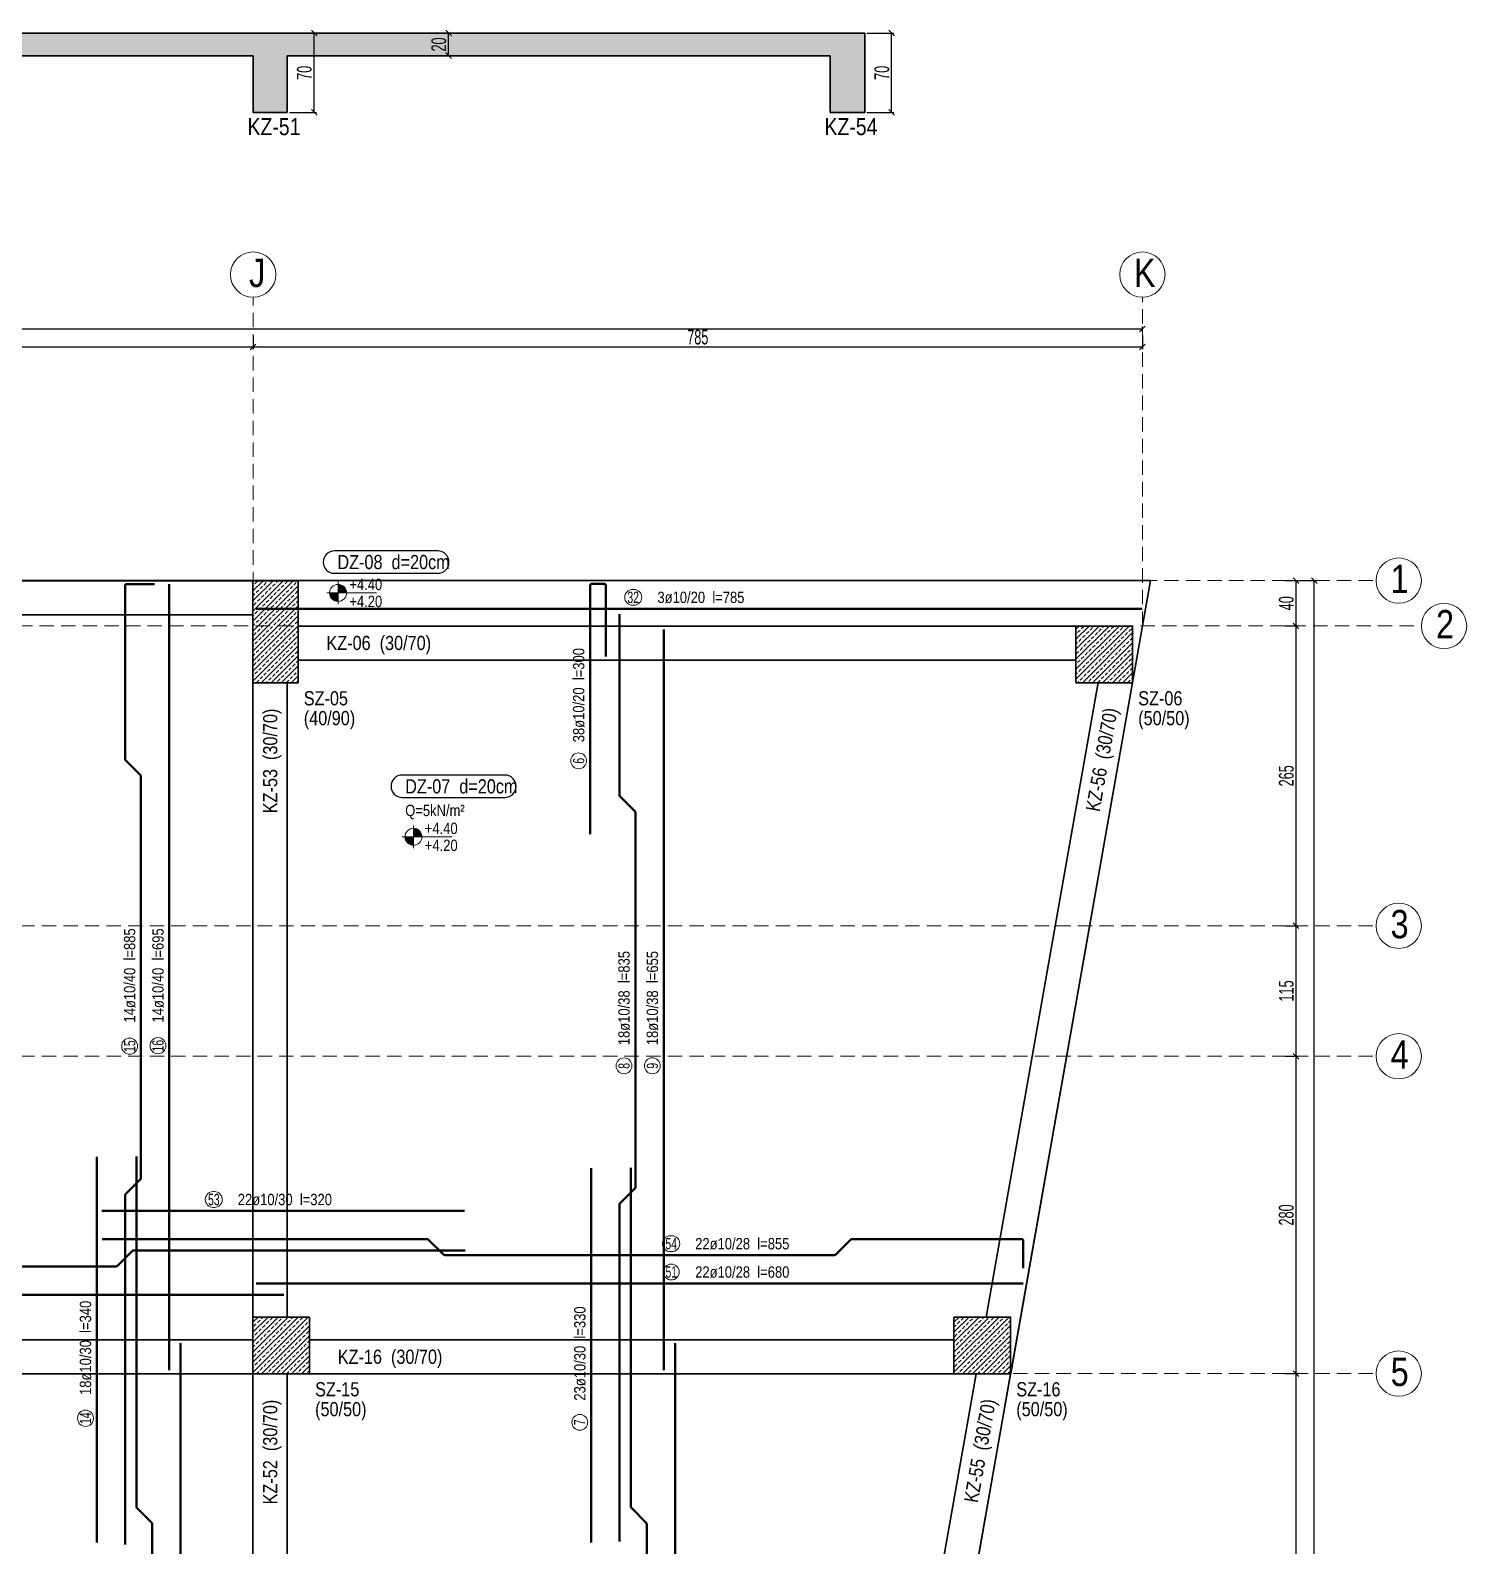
# Model space of a CAD drawing. Header units: millimetres. Extents: x 1419 to 5989, y 611 to 3292.
# Drawn here: x 4721 to 5989, y 1922 to 3259 of the extents above; entities that cross this region are included whole.
import ezdxf
from ezdxf.enums import TextEntityAlignment as Align

# ---------------------------------------------------------------- set-up
doc = ezdxf.new("R2010")
doc.units = ezdxf.units.MM
doc.linetypes.add('DASHED', pattern=[19.05, 12.7, -6.35])
for name, color, linetype, lineweight in [('AKS BALONU (BEYKENT)', 7, 'Continuous', 20), ('AKS CIZGISI (BEYKENT)', 252, 'DASHED', 20), ('AKS NO (BEYKENT)', 3, 'Continuous', 20), ('AKS OLCU (BEYKENT)', 200, 'Continuous', 20), ('DONATI (BEYKENT)', 4, 'Continuous', 40), ('DONATI YAZISI (BEYKENT)', 3, 'Continuous', 20), ('DOSEME ISMI (BEYKENT)', 9, 'Continuous', 20), ('DOSEME PAFTA (BEYKENT)', 3, 'Continuous', 20), ('DOSEME SINIRI (BEYKENT)', 2, 'Continuous', 30), ('KIRIS (BEYKENT)', 2, 'Continuous', 30), ('KIRIS ISMI (BEYKENT)', 40, 'Continuous', 20), ('KOLON (BEYKENT)', 3, 'Continuous', 30), ('KOLON ISMI (BEYKENT)', 91, 'Continuous', 20), ('KOT CIZGI (BEYKENT)', 120, 'Continuous', 20), ('KOT YAZI (BEYKENT)', 7, 'Continuous', 20), ('OLCU (BEYKENT)', 14, 'Continuous', 20), ('POZ BALON (BEYKENT)', 14, 'Continuous', 20), ('POZ NO (BEYKENT)', 2, 'Continuous', 20), ('TARAMA (BEYKENT)', 252, 'Continuous', 20), ('YAZI (BEYKENT)', 140, 'Continuous', 20)]:
    doc.layers.add(name, color=color, linetype=linetype, lineweight=lineweight)
doc.styles.add('DONATI YAZISI (BEYKENT)', font='')
doc.styles.add('DSMOLC-50', font='Bahnschrift Light Condensed', dxfattribs={"width": 0.75, "height": 13})
doc.styles.add('KOT (BEYKENT)', font='')
doc.styles.add('YAZI (BEYKENT)', font='')
doc.styles.get('DONATI YAZISI (BEYKENT)').set_extended_font_data('Bahnschrift Light Condensed')
doc.styles.get('KOT (BEYKENT)').set_extended_font_data('Bahnschrift Light Condensed')
doc.styles.get('YAZI (BEYKENT)').set_extended_font_data('Bahnschrift Light Condensed')
doc.dimstyles.new('DSMOLC-50', dxfattribs={"dimtxt": 13, "dimasz": 5, "dimexe": 2, "dimexo": 2, "dimgap": 2, "dimtad": 1, "dimdec": 0, "dimzin": 12, "dimdsep": 46, "dimtxsty": 'DSMOLC-50', "dimblk": 'OBLIQUE', "dimcen": 0, "dimclrt": 7, "dimadec": 0, "dimazin": 0, "dimtfac": 1, "dimtdec": 0, "dimtix": 1, "dimtmove": 2, "dimatfit": 3, "dimfxl": 1, "dimtzin": 0, "dimarcsym": 0})
pattern_1 = [(45, (242.883, -823.3184), (-4.4194174, 4.4194174), []), (45, (247.302, -823.3184), (-4.4194174, 4.4194174), [3.125, -1.5625])]

# ---------------------------------------------------------------- blocks, each defined once
blk = doc.blocks.new('_Oblique')
at = {"color": 0, "linetype": 'ByBlock', "lineweight": -2}
blk.add_line((-0.5, -0.5), (0.5, 0.5), dxfattribs=at)
blk = doc.blocks.new('*D70')
at = {"layer": 'AKS OLCU (BEYKENT)', "color": 0, "lineweight": -2, "transparency": 16777216}
for p, q in [((4388.1, 2989.7), (4388.1, 2977.7)), ((4918.1, 2989.7), (4918.1, 2977.7)), ((4388.1, 2979.7), (4918.1, 2979.7))]:
    blk.add_line(p, q, dxfattribs=at)
at = {"layer": 'DEFPOINTS', "color": 0, "transparency": 16777216}
for p in [(4388.1, 2991.7), (4918.1, 2991.7), (4918.1, 2979.7)]:
    blk.add_point(p, dxfattribs=at)
at = {"layer": 'AKS OLCU (BEYKENT)', "color": 0, "lineweight": -2, "transparency": 16777216, "xscale": 5, "yscale": 5, "zscale": 5, "rotation": 180}
blk.add_blockref('_Oblique', (4388.1, 2979.7), dxfattribs=at)
at = {"layer": 'AKS OLCU (BEYKENT)', "color": 0, "lineweight": -2, "transparency": 16777216, "xscale": 5, "yscale": 5, "zscale": 5}
blk.add_blockref('_Oblique', (4918.1, 2979.7), dxfattribs=at)
at = {"layer": 'AKS OLCU (BEYKENT)', "color": 7, "transparency": 16777216, "insert": (4653.1, 2988.4), "char_height": 13, "attachment_point": 5, "style": 'DSMOLC-50'}
blk.add_mtext('530', dxfattribs=at)
blk = doc.blocks.new('*D71')
at = {"layer": 'AKS OLCU (BEYKENT)', "color": 0, "lineweight": -2, "transparency": 16777216}
for p, q in [((4918.1, 2989.7), (4918.1, 2977.7)), ((5702.9, 2989.7), (5702.9, 2977.7)), ((4918.1, 2979.7), (5702.9, 2979.7))]:
    blk.add_line(p, q, dxfattribs=at)
at = {"layer": 'DEFPOINTS', "color": 0, "transparency": 16777216}
for p in [(4918.1, 2991.7), (5702.9, 2991.7), (5702.9, 2979.7)]:
    blk.add_point(p, dxfattribs=at)
at = {"layer": 'AKS OLCU (BEYKENT)', "color": 0, "lineweight": -2, "transparency": 16777216, "xscale": 5, "yscale": 5, "zscale": 5, "rotation": 180}
blk.add_blockref('_Oblique', (4918.1, 2979.7), dxfattribs=at)
at = {"layer": 'AKS OLCU (BEYKENT)', "color": 0, "lineweight": -2, "transparency": 16777216, "xscale": 5, "yscale": 5, "zscale": 5}
blk.add_blockref('_Oblique', (5702.9, 2979.7), dxfattribs=at)
at = {"layer": 'AKS OLCU (BEYKENT)', "color": 7, "transparency": 16777216, "insert": (5310.5, 2988.4), "char_height": 13, "attachment_point": 5, "style": 'DSMOLC-50'}
blk.add_mtext('785', dxfattribs=at)
blk = doc.blocks.new('*D72')
at = {"layer": 'AKS OLCU (BEYKENT)', "color": 0, "lineweight": -2, "transparency": 16777216}
for p, q in [((2112.3, 2993.7), (2112.3, 2997.7)), ((2112.3, 2995.7), (5702.9, 2995.7)), ((5702.9, 2993.7), (5702.9, 2997.7))]:
    blk.add_line(p, q, dxfattribs=at)
at = {"layer": 'DEFPOINTS', "color": 0, "transparency": 16777216}
for p in [(5702.9, 2995.7), (2112.3, 2991.7), (5702.9, 2991.7)]:
    blk.add_point(p, dxfattribs=at)
at = {"layer": 'AKS OLCU (BEYKENT)', "color": 0, "lineweight": -2, "transparency": 16777216, "xscale": 5, "yscale": 5, "zscale": 5, "rotation": 180}
blk.add_blockref('_Oblique', (2112.3, 2995.7), dxfattribs=at)
at = {"layer": 'AKS OLCU (BEYKENT)', "color": 0, "lineweight": -2, "transparency": 16777216, "xscale": 5, "yscale": 5, "zscale": 5}
blk.add_blockref('_Oblique', (5702.9, 2995.7), dxfattribs=at)
at = {"layer": 'AKS OLCU (BEYKENT)', "color": 7, "transparency": 16777216, "insert": (3907.6, 3004.4), "char_height": 13, "attachment_point": 5, "style": 'DSMOLC-50'}
blk.add_mtext('3591', dxfattribs=at)
blk = doc.blocks.new('*D75')
at = {"layer": 'AKS OLCU (BEYKENT)', "color": 0, "lineweight": -2, "transparency": 16777216}
for p, q in [((5828.5, 2073.9), (5840.5, 2073.9)), ((5838.5, 1433.9), (5838.5, 2073.9)), ((5828.5, 1433.9), (5840.5, 1433.9))]:
    blk.add_line(p, q, dxfattribs=at)
at = {"layer": 'DEFPOINTS', "color": 0, "transparency": 16777216}
for p in [(5826.5, 2073.9), (5838.5, 2073.9), (5826.5, 1433.9)]:
    blk.add_point(p, dxfattribs=at)
at = {"layer": 'AKS OLCU (BEYKENT)', "color": 0, "lineweight": -2, "transparency": 16777216, "xscale": 5, "yscale": 5, "zscale": 5}
for p, rotation in [((5838.5, 2073.9), 90), ((5838.5, 1433.9), 270)]:
    blk.add_blockref('_Oblique', p, dxfattribs=dict(at, rotation=rotation))
at = {"layer": 'AKS OLCU (BEYKENT)', "color": 7, "transparency": 16777216, "insert": (5829.9, 1753.9), "char_height": 13, "attachment_point": 5, "rotation": 90, "style": 'DSMOLC-50'}
blk.add_mtext('640', dxfattribs=at)
blk = doc.blocks.new('*D76')
at = {"layer": 'AKS OLCU (BEYKENT)', "color": 0, "lineweight": -2, "transparency": 16777216}
for p, q in [((5828.5, 2353.9), (5840.5, 2353.9)), ((5838.5, 2073.9), (5838.5, 2353.9)), ((5828.5, 2073.9), (5840.5, 2073.9))]:
    blk.add_line(p, q, dxfattribs=at)
at = {"layer": 'DEFPOINTS', "color": 0, "transparency": 16777216}
for p in [(5826.5, 2353.9), (5838.5, 2353.9), (5826.5, 2073.9)]:
    blk.add_point(p, dxfattribs=at)
at = {"layer": 'AKS OLCU (BEYKENT)', "color": 0, "lineweight": -2, "transparency": 16777216, "xscale": 5, "yscale": 5, "zscale": 5}
for p, rotation in [((5838.5, 2353.9), 90), ((5838.5, 2073.9), 270)]:
    blk.add_blockref('_Oblique', p, dxfattribs=dict(at, rotation=rotation))
at = {"layer": 'AKS OLCU (BEYKENT)', "color": 7, "transparency": 16777216, "insert": (5829.9, 2213.9), "char_height": 13, "attachment_point": 5, "rotation": 90, "style": 'DSMOLC-50'}
blk.add_mtext('280', dxfattribs=at)
blk = doc.blocks.new('*D77')
at = {"layer": 'AKS OLCU (BEYKENT)', "color": 0, "lineweight": -2, "transparency": 16777216}
for p, q in [((5828.5, 2469), (5840.5, 2469)), ((5838.5, 2353.9), (5838.5, 2469)), ((5828.5, 2353.9), (5840.5, 2353.9))]:
    blk.add_line(p, q, dxfattribs=at)
at = {"layer": 'DEFPOINTS', "color": 0, "transparency": 16777216}
for p in [(5826.5, 2469), (5838.5, 2469), (5826.5, 2353.9)]:
    blk.add_point(p, dxfattribs=at)
at = {"layer": 'AKS OLCU (BEYKENT)', "color": 0, "lineweight": -2, "transparency": 16777216, "xscale": 5, "yscale": 5, "zscale": 5}
for p, rotation in [((5838.5, 2469), 90), ((5838.5, 2353.9), 270)]:
    blk.add_blockref('_Oblique', p, dxfattribs=dict(at, rotation=rotation))
at = {"layer": 'AKS OLCU (BEYKENT)', "color": 7, "transparency": 16777216, "insert": (5829.9, 2411.5), "char_height": 13, "attachment_point": 5, "rotation": 90, "style": 'DSMOLC-50'}
blk.add_mtext('115', dxfattribs=at)
blk = doc.blocks.new('*D78')
at = {"layer": 'AKS OLCU (BEYKENT)', "color": 0, "lineweight": -2, "transparency": 16777216}
for p, q in [((5828.5, 2733.6), (5840.5, 2733.6)), ((5838.5, 2469), (5838.5, 2733.6)), ((5828.5, 2469), (5840.5, 2469))]:
    blk.add_line(p, q, dxfattribs=at)
at = {"layer": 'DEFPOINTS', "color": 0, "transparency": 16777216}
for p in [(5826.5, 2733.6), (5838.5, 2733.6), (5826.5, 2469)]:
    blk.add_point(p, dxfattribs=at)
at = {"layer": 'AKS OLCU (BEYKENT)', "color": 0, "lineweight": -2, "transparency": 16777216, "xscale": 5, "yscale": 5, "zscale": 5}
for p, rotation in [((5838.5, 2733.6), 90), ((5838.5, 2469), 270)]:
    blk.add_blockref('_Oblique', p, dxfattribs=dict(at, rotation=rotation))
at = {"layer": 'AKS OLCU (BEYKENT)', "color": 7, "transparency": 16777216, "insert": (5829.9, 2601.3), "char_height": 13, "attachment_point": 5, "rotation": 90, "style": 'DSMOLC-50'}
blk.add_mtext('265', dxfattribs=at)
blk = doc.blocks.new('*D79')
at = {"layer": 'AKS OLCU (BEYKENT)', "color": 0, "lineweight": -2, "transparency": 16777216}
for p, q in [((5828.5, 2773.6), (5840.5, 2773.6)), ((5838.5, 2733.6), (5838.5, 2773.6)), ((5828.5, 2733.6), (5840.5, 2733.6))]:
    blk.add_line(p, q, dxfattribs=at)
at = {"layer": 'DEFPOINTS', "color": 0, "transparency": 16777216}
for p in [(5826.5, 2773.6), (5838.5, 2773.6), (5826.5, 2733.6)]:
    blk.add_point(p, dxfattribs=at)
at = {"layer": 'AKS OLCU (BEYKENT)', "color": 0, "lineweight": -2, "transparency": 16777216, "xscale": 5, "yscale": 5, "zscale": 5}
for p, rotation in [((5838.5, 2773.6), 90), ((5838.5, 2733.6), 270)]:
    blk.add_blockref('_Oblique', p, dxfattribs=dict(at, rotation=rotation))
at = {"layer": 'AKS OLCU (BEYKENT)', "color": 7, "transparency": 16777216, "insert": (5829.9, 2753.6), "char_height": 13, "attachment_point": 5, "rotation": 90, "style": 'DSMOLC-50'}
blk.add_mtext('40', dxfattribs=at)
blk = doc.blocks.new('*D80')
at = {"layer": 'AKS OLCU (BEYKENT)', "color": 0, "lineweight": -2, "transparency": 16777216}
for p, q in [((5828.5, 2773.6), (5856.5, 2773.6)), ((5854.5, 864), (5854.5, 2773.6)), ((5828.5, 864), (5856.5, 864))]:
    blk.add_line(p, q, dxfattribs=at)
at = {"layer": 'DEFPOINTS', "color": 0, "transparency": 16777216}
for p in [(5826.5, 2773.6), (5854.5, 2773.6), (5826.5, 864)]:
    blk.add_point(p, dxfattribs=at)
at = {"layer": 'AKS OLCU (BEYKENT)', "color": 0, "lineweight": -2, "transparency": 16777216, "xscale": 5, "yscale": 5, "zscale": 5}
for p, rotation in [((5854.5, 2773.6), 90), ((5854.5, 864), 270)]:
    blk.add_blockref('_Oblique', p, dxfattribs=dict(at, rotation=rotation))
at = {"layer": 'AKS OLCU (BEYKENT)', "color": 7, "transparency": 16777216, "insert": (5845.9, 1818.8), "char_height": 13, "attachment_point": 5, "rotation": 90, "style": 'DSMOLC-50'}
blk.add_mtext('1910', dxfattribs=at)
blk = doc.blocks.new('*D100')
at = {"layer": 'DEFPOINTS', "color": 0, "transparency": 16777216}
for p in [(4948.2, 3256.6), (4972, 3256.6), (4948.2, 3186.6)]:
    blk.add_point(p, dxfattribs=at)
at = {"layer": 'OLCU (BEYKENT)', "color": 0, "lineweight": -2, "transparency": 16777216}
for p, q in [((4950.2, 3256.6), (4974, 3256.6)), ((4972, 3186.6), (4972, 3256.6)), ((4950.2, 3186.6), (4974, 3186.6))]:
    blk.add_line(p, q, dxfattribs=at)
at = {"layer": 'OLCU (BEYKENT)', "color": 0, "lineweight": -2, "transparency": 16777216, "xscale": 5, "yscale": 5, "zscale": 5}
for p, rotation in [((4972, 3256.6), 90), ((4972, 3186.6), 270)]:
    blk.add_blockref('_Oblique', p, dxfattribs=dict(at, rotation=rotation))
at = {"layer": 'OLCU (BEYKENT)', "color": 7, "lineweight": -3, "transparency": 16777216, "insert": (4963.3, 3221.6), "char_height": 13, "attachment_point": 5, "rotation": 90, "style": 'DSMOLC-50'}
blk.add_mtext('70', dxfattribs=at)
blk = doc.blocks.new('*D101')
at = {"layer": 'DEFPOINTS', "color": 0, "transparency": 16777216}
for p in [(5070.8, 3256.6), (5090.6, 3256.6), (5070.8, 3236.6)]:
    blk.add_point(p, dxfattribs=at)
at = {"layer": 'OLCU (BEYKENT)', "color": 0, "lineweight": -2, "transparency": 16777216}
for p, q in [((5072.8, 3256.6), (5092.6, 3256.6)), ((5090.6, 3236.6), (5090.6, 3256.6)), ((5072.8, 3236.6), (5092.6, 3236.6))]:
    blk.add_line(p, q, dxfattribs=at)
at = {"layer": 'OLCU (BEYKENT)', "color": 0, "lineweight": -2, "transparency": 16777216, "xscale": 5, "yscale": 5, "zscale": 5}
for p, rotation in [((5090.6, 3256.6), 90), ((5090.6, 3236.6), 270)]:
    blk.add_blockref('_Oblique', p, dxfattribs=dict(at, rotation=rotation))
at = {"layer": 'OLCU (BEYKENT)', "color": 7, "lineweight": -3, "transparency": 16777216, "insert": (5082, 3246.6), "char_height": 13, "attachment_point": 5, "rotation": 90, "style": 'DSMOLC-50'}
blk.add_mtext('20', dxfattribs=at)
blk = doc.blocks.new('*D102')
at = {"layer": 'DEFPOINTS', "color": 0, "transparency": 16777216}
for p in [(5457.8, 3256.6), (5481.6, 3256.6), (5457.8, 3186.6)]:
    blk.add_point(p, dxfattribs=at)
at = {"layer": 'OLCU (BEYKENT)', "color": 0, "lineweight": -2, "transparency": 16777216}
for p, q in [((5459.8, 3256.6), (5483.6, 3256.6)), ((5481.6, 3186.6), (5481.6, 3256.6)), ((5459.8, 3186.6), (5483.6, 3186.6))]:
    blk.add_line(p, q, dxfattribs=at)
at = {"layer": 'OLCU (BEYKENT)', "color": 0, "lineweight": -2, "transparency": 16777216, "xscale": 5, "yscale": 5, "zscale": 5}
for p, rotation in [((5481.6, 3256.6), 90), ((5481.6, 3186.6), 270)]:
    blk.add_blockref('_Oblique', p, dxfattribs=dict(at, rotation=rotation))
at = {"layer": 'OLCU (BEYKENT)', "color": 7, "lineweight": -3, "transparency": 16777216, "insert": (5473, 3221.6), "char_height": 13, "attachment_point": 5, "rotation": 90, "style": 'DSMOLC-50'}
blk.add_mtext('70', dxfattribs=at)

msp = doc.modelspace()

# ---------------------------------------------------------------- hatches: boundary and pattern name
at = {"layer": 'KOT CIZGI (BEYKENT)'}
h = msp.add_hatch(color=256, dxfattribs=at)
h.dxf.hatch_style = 1
h.paths.add_polyline_path([(4993, 2770.2), (4993, 2762.7), (5000.5, 2762.7, 0.414214)])
h = msp.add_hatch(color=256, dxfattribs=at)
h.dxf.hatch_style = 1
h.paths.add_polyline_path([(4993, 2762.7), (4985.5, 2762.7, 0.414214), (4993, 2755.2)])
h = msp.add_hatch(color=256, dxfattribs=at)
h.dxf.hatch_style = 1
h.paths.add_polyline_path([(5059.6, 2555), (5059.6, 2547.5), (5067.1, 2547.5, 0.414214)])
h = msp.add_hatch(color=256, dxfattribs=at)
h.dxf.hatch_style = 1
h.paths.add_polyline_path([(5059.6, 2547.5), (5052.1, 2547.5, 0.414214), (5059.6, 2540)])
at = {"layer": 'TARAMA (BEYKENT)', "lineweight": -3}
h = msp.add_hatch(dxfattribs=at)
h.set_pattern_fill('ANSI33', color=256)
h.set_pattern_definition([(45, (242.883, -921.65), (-4.490128, 4.490128), []), (45, (247.373, -921.65), (-4.490128, 4.490128), [3.175, -1.5875])])
h.paths.add_polyline_path([(5457.8, 3256.6), (1940.9, 3256.6), (1940.9, 3186.6), (1972.1, 3186.6), (1972.1, 3236.6), (2673.1, 3236.6), (2673.1, 3186.6), (2703.2, 3186.6), (2703.2, 3236.6), (3063.1, 3236.6), (3063.1, 3186.6), (3093.2, 3186.6), (3093.2, 3236.6), (3433.2, 3236.6), (3433.2, 3186.6), (3463.2, 3186.6), (3463.2, 3236.6), (4018.1, 3236.6), (4018.1, 3186.6), (4048.2, 3186.6), (4048.2, 3236.6), (4358.2, 3236.6), (4358.2, 3186.6), (4388.2, 3186.6), (4388.2, 3236.6), (4918.1, 3236.6), (4918.1, 3186.6), (4948.2, 3186.6), (4948.2, 3236.6), (5427.3, 3236.6), (5427.3, 3186.6), (5457.8, 3186.6)])
at = {"layer": 'TARAMA (BEYKENT)'}
h = msp.add_hatch(dxfattribs=at)
h.set_pattern_fill('ANSI33', color=256, style=0, pattern_type=0)
h.set_pattern_definition(pattern_1)
h.paths.add_polyline_path([(4917.8, 2773.5), (4957.8, 2773.5), (4957.8, 2683.5), (4917.8, 2683.5)], flags=0)
h = msp.add_hatch(dxfattribs=at)
h.set_pattern_fill('ANSI33', color=256, style=0, pattern_type=0)
h.set_pattern_definition(pattern_1)
h.paths.add_polyline_path([(5644.2, 2733.5), (5694.2, 2733.5), (5694.2, 2683.5), (5644.2, 2683.5)], flags=0)
h = msp.add_hatch(dxfattribs=at)
h.set_pattern_fill('ANSI33', color=256, style=0, pattern_type=0)
h.set_pattern_definition(pattern_1)
h.paths.add_polyline_path([(4917.8, 2123.8), (4967.8, 2123.8), (4967.8, 2073.8), (4917.8, 2073.8)], flags=0)
h = msp.add_hatch(dxfattribs=at)
h.set_pattern_fill('ANSI33', color=256, style=0, pattern_type=0)
h.set_pattern_definition(pattern_1)
h.paths.add_polyline_path([(5536.6, 2123.8), (5586.6, 2123.8), (5586.6, 2073.8), (5536.6, 2073.8)], flags=0)

# ---------------------------------------------------------------- linework, layer by layer
at = {"layer": 'AKS BALONU (BEYKENT)'}
for centre in [(4918.1, 3043.6), (5702.9, 3043.6), (5929.1, 2773.6), (5969.1, 2733.6), (5929.1, 2469), (5929.1, 2353.9), (5929.1, 2073.9)]:
    msp.add_circle(centre, 20, dxfattribs=at)
at = {"layer": 'AKS CIZGISI (BEYKENT)'}
for p, q in [((4918.1, 654), (4918.1, 3023.6)), ((1702.6, 2773.6), (5909.1, 2773.6)), ((1662.6, 2733.6), (5949.1, 2733.6)), ((1702.6, 2468.9), (5909.1, 2469)), ((1702.6, 2353.8), (5909.1, 2353.9)), ((1702.6, 2073.8), (5909.1, 2073.9))]:
    msp.add_line(p, q, dxfattribs=at)
msp.add_lwpolyline([(5373.2, 654), (5373.2, 865.8), (5702.9, 2733.6), (5702.9, 3023.6)], dxfattribs=at)
at = {"layer": 'DONATI (BEYKENT)'}
for points in [[(4805.1, 1923.1), (4805.1, 2231.1, -0.198912), (4805.5, 2232.2), (4818.6, 2245.3, 0.198912), (4819.1, 2246.3), (4819.1, 2600.9, 0.198912), (4818.6, 2602), (4805.5, 2615.1, -0.198912), (4805.1, 2616.1), (4805.1, 2769, -0.414214), (4806.6, 2770.5), (4831.1, 2770.5)], [(5215.4, 2549.7), (5215.4, 2769.2, -0.414214), (5216.9, 2770.7), (5227.9, 2770.7, -0.414214), (5229.4, 2769.2), (5229.4, 2706.5)], [(5241.4, 1925.6), (5241.4, 2223.1, -0.198912), (5241.9, 2224.2), (5255, 2237.3, 0.198912), (5255.4, 2238.4), (5255.4, 2568.9, 0.198912), (5255, 2570), (5241.9, 2583.1, -0.198912), (5241.4, 2584.2), (5241.4, 2744)], [(4815.1, 1297.1), (4815.1, 1601.2, -0.198912), (4815.5, 1602.2), (4828.6, 1615.3, 0.198912), (4829.1, 1616.4), (4829.1, 1941.2, 0.198912), (4828.6, 1942.2), (4815.5, 1955.3, -0.198912), (4815.1, 1956.4), (4815.1, 2265.5)], [(5251.4, 1297.1), (5251.4, 1601.2, -0.198912), (5251.9, 1602.2), (5265, 1615.3, 0.198912), (5265.4, 1616.4), (5265.4, 1941.2, 0.198912), (5265, 1942.2), (5251.9, 1955.3, -0.198912), (5251.4, 1956.4), (5251.4, 2255.5)], [(4336.7, 2182.5), (4493.5, 2182.5, -0.198912), (4494.5, 2182), (4507.7, 2168.9, 0.198912), (4508.7, 2168.5), (4797.2, 2168.5, 0.198912), (4798.3, 2168.9), (4811.4, 2182, -0.198912), (4812.5, 2182.5), (5105.1, 2182.5)], [(4784.8, 2192.5), (5072, 2192.5, -0.198912), (5073, 2192), (5086.2, 2178.9, 0.198912), (5087.2, 2178.5), (5431.2, 2178.5, 0.198912), (5432.3, 2178.9), (5445.4, 2192, -0.198912), (5446.5, 2192.5), (5596.2, 2192.5, -0.414214), (5597.7, 2191), (5597.7, 2166.9)]]:
    msp.add_lwpolyline(points, format="xyb", dxfattribs=at)
for points in [[(4844.1, 2076.8), (4844.1, 2770.5)], [(4920.8, 2748.8), (5702.7, 2748.8)], [(5280.4, 2076.8), (5280.4, 2730.5)], [(4780.1, 1925), (4780.1, 2265)], [(5216.4, 1925), (5216.4, 2255)], [(4784.5, 2217.5), (5104.5, 2217.5)], [(4920.8, 2153.5), (5597.7, 2153.5)], [(4361.2, 2143.5), (4945.2, 2143.5)], [(4854.1, 1436.8), (4854.1, 2100.8)], [(5290.4, 1436.8), (5290.4, 2100.8)]]:
    msp.add_lwpolyline(points, dxfattribs=at)
at = {"layer": 'DOSEME PAFTA (BEYKENT)', "lineweight": -3}
for points in [[(4989.8, 2780), (5081, 2780, 1), (5081, 2799.8), (4989.8, 2799.8, 1)], [(5049.7, 2582.2), (5140.3, 2582.2, 1), (5140.3, 2602), (5049.7, 2602, 1)]]:
    msp.add_lwpolyline(points, format="xyb", close=True, dxfattribs=at)
at = {"layer": 'DOSEME SINIRI (BEYKENT)'}
for p, q in [((1940.9, 3256.6), (5457.8, 3256.6)), ((5457.8, 3256.6), (5457.8, 3186.6)), ((4388.2, 3236.6), (4918.1, 3236.6)), ((4918.1, 3236.6), (4918.1, 3186.6)), ((4948.2, 3236.6), (4948.2, 3186.6)), ((4948.2, 3236.6), (5427.3, 3236.6)), ((5427.3, 3236.6), (5427.3, 3186.6)), ((4918.1, 3186.6), (4948.2, 3186.6)), ((5427.3, 3186.6), (5457.8, 3186.6))]:
    msp.add_line(p, q, dxfattribs=at)
msp.add_lwpolyline([(2347.7, 2773.7), (5710.1, 2773.8), (5373.1, 864), (2112.3, 864), (1892.3, 1154.8)], close=True, dxfattribs=at)
at = {"layer": 'KIRIS (BEYKENT)'}
for p, q in [((4388.3, 2773.5), (4917.8, 2773.5)), ((4388.3, 2743.5), (4917.8, 2743.5)), ((4957.8, 2733.5), (5644.3, 2733.5)), ((4957.8, 2703.5), (5644.3, 2703.5)), ((4917.8, 2683.5), (4917.8, 2123.7)), ((4948.2, 2683.5), (4948.2, 2123.7)), ((5663.8, 2683.6), (5565, 2123.7)), ((5694.2, 2683.6), (5586.7, 2073.9)), ((4388.2, 2103.8), (4917.8, 2103.8)), ((4967.8, 2103.8), (5536.7, 2103.8)), ((4388.2, 2073.8), (4917.8, 2073.8)), ((4917.8, 2073.7), (4918.1, 1483.7)), ((4948.2, 2073.7), (4948.2, 1483.7)), ((4967.8, 2073.8), (5536.7, 2073.8)), ((5556.2, 2073.7), (5452.1, 1483.7)), ((5586.6, 2073.7), (5473.7, 1433.7))]:
    msp.add_line(p, q, dxfattribs=at)
at = {"layer": 'KOLON (BEYKENT)'}
for points in [[(4917.8, 2773.5), (4957.8, 2773.5), (4957.8, 2683.5), (4917.8, 2683.5)], [(5644.2, 2733.5), (5694.2, 2733.5), (5694.2, 2683.5), (5644.2, 2683.5)], [(4917.8, 2123.8), (4967.8, 2123.8), (4967.8, 2073.8), (4917.8, 2073.8)], [(5536.6, 2123.8), (5586.6, 2123.8), (5586.6, 2073.8), (5536.6, 2073.8)]]:
    msp.add_lwpolyline(points, close=True, dxfattribs=at)
at = {"layer": 'KOT CIZGI (BEYKENT)'}
for p, q in [((4993, 2772.7), (4993, 2752.7)), ((4983, 2762.7), (5027, 2762.7)), ((5059.6, 2557.5), (5059.6, 2537.5)), ((5049.6, 2547.5), (5093.7, 2547.5))]:
    msp.add_line(p, q, dxfattribs=at)
for centre in [(4993, 2762.7), (5059.6, 2547.5)]:
    msp.add_circle(centre, 7.5, dxfattribs=at)
at = {"layer": 'POZ BALON (BEYKENT)'}
for p, q in [((5253, 2765.8), (5254.1, 2765.8)), ((5253, 2751.8), (5254.1, 2751.8)), ((4802.1, 2362.7), (4802.1, 2362.9)), ((4816.1, 2362.7), (4816.1, 2362.9)), ((4827.1, 2363.1), (4827.1, 2363.3)), ((4841.1, 2363.1), (4841.1, 2363.3)), ((4882.9, 2234.5), (4883.9, 2234.5)), ((4882.9, 2220.5), (4883.9, 2220.5)), ((5286.3, 2195.5), (5287.6, 2195.5)), ((5286.3, 2181.5), (5287.6, 2181.5)), ((5287, 2170.5), (5287.1, 2170.5)), ((5287, 2156.5), (5287.1, 2156.5)), ((4763.1, 2034.3), (4763.1, 2034.7)), ((4777.1, 2034.3), (4777.1, 2034.7))]:
    msp.add_line(p, q, dxfattribs=at)
for centre in [(5205.4, 2614.6), (5245.4, 2345.4), (5270.4, 2345.5), (5206.4, 2030.9)]:
    msp.add_circle(centre, 7, dxfattribs=at)
for centre, start, end in [((5253, 2758.8), 90, 270), ((5254.1, 2758.8), 270, 90), ((4809.1, 2362.9), 0, 180), ((4834.1, 2363.3), 0, 180), ((4809.1, 2362.7), 180, 0), ((4834.1, 2363.1), 180, 0), ((4882.9, 2227.5), 90, 270), ((4883.9, 2227.5), 270, 90), ((5286.3, 2188.5), 90, 270), ((5287.6, 2188.5), 270, 90), ((5287, 2163.5), 90, 270), ((5287.1, 2163.5), 270, 90), ((4770.1, 2034.7), 0, 180), ((4770.1, 2034.3), 180, 0)]:
    msp.add_arc(centre, 7, start, end, dxfattribs=at)

# ---------------------------------------------------------------- texts
at = {"layer": 'AKS NO (BEYKENT)', "style": 'YAZI (BEYKENT)'}
for s, p in [('J', (4914.5, 3032.6)), ('K', (5695.4, 3032.6)), ('1', (5922, 2762.6)), ('2', (5962, 2722.6)), ('3', (5921.9, 2458)), ('4', (5922, 2342.9)), ('5', (5922, 2062.9))]:
    msp.add_text(s, height=25, dxfattribs=at).set_placement(p)
at = {"layer": 'DONATI YAZISI (BEYKENT)', "style": 'DONATI YAZISI (BEYKENT)'}
for s, p in [(' 3ø10/20  l=785', (5311.7, 2758.8)), (' 22ø10/30  l=320', (4944.5, 2227.5)), (' 22ø10/28  l=855', (5348.2, 2188.5)), (' 22ø10/28  l=680', (5348.2, 2163.5))]:
    msp.add_text(s, height=10, dxfattribs=at).set_placement(p, align=Align.MIDDLE_CENTER)
for s, p in [('38ø10/20  l=300', (5205.4, 2672.5)), (' 14ø10/40  l=885', (4809.1, 2423.6)), (' 14ø10/40  l=695', (4834.1, 2423.6)), (' 18ø10/38  l=835', (5245.4, 2403.6)), (' 18ø10/38  l=655', (5270.4, 2403.6)), (' 18ø10/30  l=340', (4770.1, 2095)), (' 23ø10/30  l=330', (5206.4, 2090))]:
    msp.add_text(s, height=10, rotation=90, dxfattribs=at).set_placement(p, align=Align.MIDDLE_CENTER)
at = {"layer": 'DOSEME ISMI (BEYKENT)', "style": 'YAZI (BEYKENT)'}
for s, p in [('DZ-08  d=20cm', (4992.5, 2783.7)), ('DZ-07  d=20cm', (5052.3, 2585.8))]:
    msp.add_text(s, height=12.5, dxfattribs=at).set_placement(p)
at = {"layer": 'KIRIS ISMI (BEYKENT)', "style": 'YAZI (BEYKENT)'}
for s, height, p in [('KZ-51', 15, (4913.1, 3166.6)), ('KZ-54', 15, (5422.3, 3166.6)), ('KZ-06  (30/70)', 12.5, (4982.8, 2712.3)), ('KZ-16  (30/70)', 12.5, (4992.8, 2082.5))]:
    msp.add_text(s, height=height, dxfattribs=at).set_placement(p)
for s, rotation, p in [('KZ-53  (30/70)', 90, (4939.4, 2568.3)), ('KZ-56  (30/70)', 79.9969, (5665.1, 2569.1)), ('KZ-52  (30/70)', 90, (4939.4, 1958.5)), ('KZ-55  (30/70)', 79.9969, (5557.6, 1959.3))]:
    msp.add_text(s, height=12.5, rotation=rotation, dxfattribs=at).set_placement(p)
at = {"layer": 'KOLON ISMI (BEYKENT)', "style": 'YAZI (BEYKENT)'}
for s, p in [('SZ-05', (4962.8, 2663.5)), ('SZ-06', (5699.2, 2663.5)), ('(40/90)', (4962.8, 2646)), ('(50/50)', (5699.2, 2646)), ('SZ-15', (4972.8, 2053.8)), ('SZ-16', (5591.6, 2053.8)), ('(50/50)', (4972.8, 2036.3)), ('(50/50)', (5591.6, 2036.3))]:
    msp.add_text(s, height=12.5, dxfattribs=at).set_placement(p)
at = {"layer": 'KOT YAZI (BEYKENT)', "style": 'KOT (BEYKENT)'}
for s, p in [('+4.40', (5003, 2765.2)), ('+4.20', (5003, 2750.2)), ('+4.40', (5069.6, 2550)), ('+4.20', (5069.6, 2535))]:
    msp.add_text(s, height=10, dxfattribs=at).set_placement(p)
at = {"layer": 'POZ NO (BEYKENT)', "style": 'YAZI (BEYKENT)', "width": 0.8}
for s, p in [('32', (5253.5, 2758.8)), ('53', (4883.4, 2227.5)), ('54', (5287, 2188.5)), ('51', (5287.1, 2163.5))]:
    msp.add_text(s, height=10, dxfattribs=at).set_placement(p, align=Align.MIDDLE_CENTER)
for s, p in [('6', (5205.4, 2614.6)), ('15', (4809.1, 2362.8)), ('16', (4834.1, 2363.2)), ('8', (5245.4, 2345.4)), ('9', (5270.4, 2345.5)), ('14', (4770.1, 2034.5)), ('7', (5206.4, 2030.9))]:
    msp.add_text(s, height=10, rotation=90, dxfattribs=at).set_placement(p, align=Align.MIDDLE_CENTER)
at = {"layer": 'YAZI (BEYKENT)', "style": 'YAZI (BEYKENT)'}
msp.add_text('Q=5kN/m²', height=10, dxfattribs=at).set_placement((5052.3, 2565.8))

# ---------------------------------------------------------------- dimensions: what is measured, and where the dimension line sits
at = {"layer": 'AKS OLCU (BEYKENT)'}
for base, p1, p2, picture, middle in [((5702.9, 2995.7), (2112.3, 2991.7), (5702.9, 2991.7), '*D72', (3907.6, 3004.4)), ((4918.1, 2979.7), (4388.1, 2991.7), (4918.1, 2991.7), '*D70', (4653.1, 2988.4)), ((5702.9, 2979.7), (4918.1, 2991.7), (5702.9, 2991.7), '*D71', (5310.5, 2988.4))]:
    dim = msp.add_linear_dim(base=base, p1=p1, p2=p2, dimstyle='DSMOLC-50', dxfattribs=at)
    dim.commit()
    dim.dimension.update_dxf_attribs({"geometry": picture, "text_midpoint": middle})
for base, p1, p2, picture, middle in [((5838.5, 2773.6), (5826.5, 2733.6), (5826.5, 2773.6), '*D79', (5829.9, 2753.6)), ((5854.5, 2773.6), (5826.5, 864), (5826.5, 2773.6), '*D80', (5845.9, 1818.8)), ((5838.5, 2733.6), (5826.5, 2469), (5826.5, 2733.6), '*D78', (5829.9, 2601.3)), ((5838.5, 2469), (5826.5, 2353.9), (5826.5, 2469), '*D77', (5829.9, 2411.5)), ((5838.5, 2353.9), (5826.5, 2073.9), (5826.5, 2353.9), '*D76', (5829.9, 2213.9)), ((5838.5, 2073.9), (5826.5, 1433.9), (5826.5, 2073.9), '*D75', (5829.9, 1753.9))]:
    dim = msp.add_linear_dim(base=base, p1=p1, p2=p2, angle=90, dimstyle='DSMOLC-50', dxfattribs=at)
    dim.commit()
    dim.dimension.update_dxf_attribs({"geometry": picture, "text_midpoint": middle})
at = {"layer": 'OLCU (BEYKENT)', "lineweight": -3}
for base, p1, p2, picture, middle in [((4972, 3256.6), (4948.2, 3186.6), (4948.2, 3256.6), '*D100', (4963.3, 3221.6)), ((5090.6, 3256.6), (5070.8, 3236.6), (5070.8, 3256.6), '*D101', (5082, 3246.6)), ((5481.6, 3256.6), (5457.8, 3186.6), (5457.8, 3256.6), '*D102', (5473, 3221.6))]:
    dim = msp.add_linear_dim(base=base, p1=p1, p2=p2, angle=90, dimstyle='DSMOLC-50', dxfattribs=at)
    dim.commit()
    dim.dimension.update_dxf_attribs({"geometry": picture, "text_midpoint": middle})

doc.saveas('drawing.dxf')
